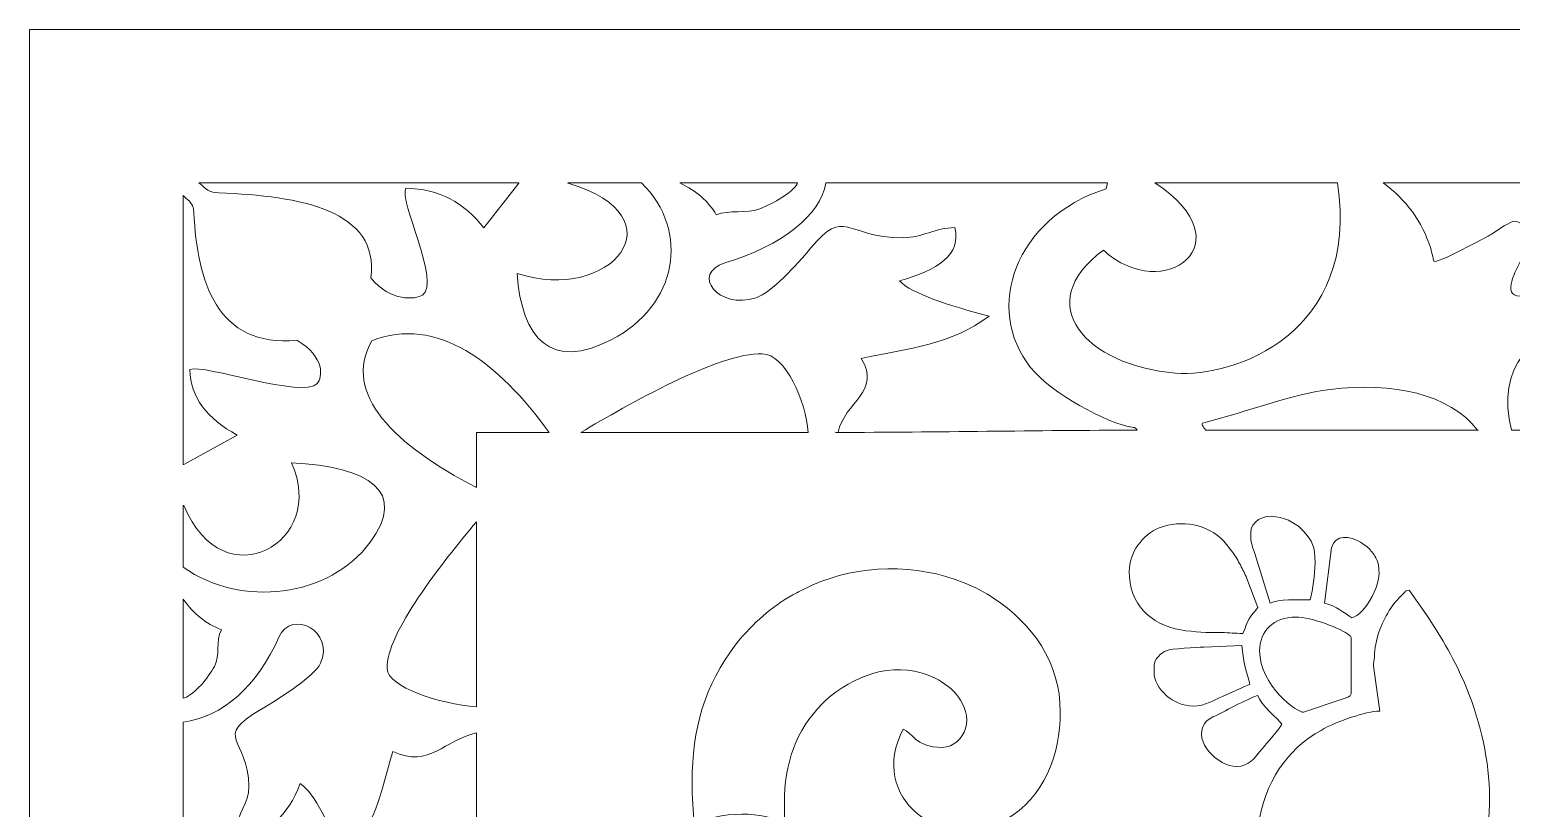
# Model space of a CAD drawing. Header units: centimetres. Extents: x -11.7 to 11.7, y -11.4 to 11.4.
# Drawn here: x 0.35 to 5.85, y 8.49 to 11.38 of the extents above; entities that cross this region are included whole.
import ezdxf

# ---------------------------------------------------------------- set-up
doc = ezdxf.new("R2010")
doc.units = ezdxf.units.CM
doc.header["$MEASUREMENT"] = 0
doc.layers.add('Layer 1', color=7, linetype='Continuous')

msp = doc.modelspace()

# ---------------------------------------------------------------- linework, layer by layer
at = {"layer": 'Layer 1', "lineweight": 9}
for points, knots in [([(0.34511, 11.38151), (0.34511, 11.38151), (11.72662, 11.38151), (11.72662, 11.38151), (11.72662, 11.38151), (11.72662, 11.38151), (11.72662, 11.38151), (11.72662, 11.38151), (11.72662, -11.38151), (11.72662, -11.38151), (11.72662, -11.38151), (11.72662, -11.38151), (11.72662, -11.38151), (11.72662, -11.38151), (0.34511, -11.38151), (0.34511, -11.38151), (0.34511, -11.38151), (0.34511, -11.38151), (0.34511, -11.38151), (0.34511, -11.38151), (0.34511, 11.38151), (0.34511, 11.38151)], [0, 0, 0, 0, 0.1428571, 0.1428571, 0.1428571, 0.2857143, 0.2857143, 0.2857143, 0.4285714, 0.4285714, 0.4285714, 0.5714286, 0.5714286, 0.5714286, 0.7142857, 0.7142857, 0.7142857, 0.8571429, 0.8571429, 0.8571429, 1, 1, 1, 1]), ([(2.16194, 10.81237), (2.16194, 10.81237), (0.97298, 10.81237), (0.97298, 10.81237), (0.97298, 10.81237), (0.97298, 10.81237), (0.97298, 10.81237), (0.98941, 10.80481), (0.99753, 10.77676), (1.04731, 10.77509), (1.04731, 10.77509), (1.04731, 10.77509), (1.04731, 10.77509), (1.35059, 10.76489), (1.64597, 10.7095), (1.61215, 10.45954), (1.61215, 10.45954), (1.61215, 10.45954), (1.61215, 10.45954), (1.68605, 10.36981), (1.77784, 10.37918), (1.80352, 10.39536), (1.80352, 10.39536), (1.80352, 10.39536), (1.80352, 10.39536), (1.8732, 10.43924), (1.71509, 10.75031), (1.74201, 10.79222), (1.74201, 10.79222), (1.74201, 10.79222), (1.74201, 10.79222), (1.86556, 10.79097), (1.9601, 10.73801), (2.0321, 10.64489), (2.0321, 10.64489), (2.0321, 10.64489), (2.0321, 10.64489), (2.0321, 10.64489), (2.16195, 10.81123), (2.16195, 10.81123), (2.16195, 10.81123), (2.16195, 10.81123), (2.16195, 10.81123), (2.16195, 10.81123), (2.16194, 10.81237), (2.16194, 10.81237)], [0, 0, 0, 0, 0.0666667, 0.0666667, 0.0666667, 0.1333333, 0.1333333, 0.1333333, 0.2, 0.2, 0.2, 0.2666667, 0.2666667, 0.2666667, 0.3333333, 0.3333333, 0.3333333, 0.4, 0.4, 0.4, 0.4666667, 0.4666667, 0.4666667, 0.5333333, 0.5333333, 0.5333333, 0.6, 0.6, 0.6, 0.6666667, 0.6666667, 0.6666667, 0.7333333, 0.7333333, 0.7333333, 0.8, 0.8, 0.8, 0.8666667, 0.8666667, 0.8666667, 0.9333333, 0.9333333, 0.9333333, 1, 1, 1, 1]), ([(2.61737, 10.81237), (2.61737, 10.81237), (2.34402, 10.81237), (2.34402, 10.81237), (2.34402, 10.81237), (2.34402, 10.81237), (2.34402, 10.81237), (2.34402, 10.81237), (2.3443, 10.81123), (2.3443, 10.81123), (2.3443, 10.81123), (2.3443, 10.81123), (2.3443, 10.81123), (2.77001, 10.68629), (2.50341, 10.36111), (2.15505, 10.47618), (2.15505, 10.47618), (2.15505, 10.47618), (2.15505, 10.47618), (2.17251, 10.23175), (2.28193, 10.11399), (2.50664, 10.23066), (2.50664, 10.23066), (2.50664, 10.23066), (2.50664, 10.23066), (2.74964, 10.35683), (2.79995, 10.63124), (2.61737, 10.81237)], [0, 0, 0, 0, 0.1111111, 0.1111111, 0.1111111, 0.2222222, 0.2222222, 0.2222222, 0.3333333, 0.3333333, 0.3333333, 0.4444444, 0.4444444, 0.4444444, 0.5555556, 0.5555556, 0.5555556, 0.6666667, 0.6666667, 0.6666667, 0.7777778, 0.7777778, 0.7777778, 0.8888889, 0.8888889, 0.8888889, 1, 1, 1, 1]), ([(3.19667, 10.81237), (3.19667, 10.81237), (2.75946, 10.81237), (2.75946, 10.81237), (2.75946, 10.81237), (2.75946, 10.81237), (2.75946, 10.81237), (2.82141, 10.78239), (2.86649, 10.74297), (2.89442, 10.69397), (2.89442, 10.69397), (2.89442, 10.69397), (2.89442, 10.69397), (2.94367, 10.71278), (3.00674, 10.69713), (3.05599, 10.71594), (3.05599, 10.71594), (3.05599, 10.71594), (3.05599, 10.71594), (3.10701, 10.73542), (3.17878, 10.77668), (3.19524, 10.80885), (3.19524, 10.80885), (3.19524, 10.80885), (3.19524, 10.80885), (3.19524, 10.80885), (3.19667, 10.81237), (3.19667, 10.81237)], [0, 0, 0, 0, 0.1111111, 0.1111111, 0.1111111, 0.2222222, 0.2222222, 0.2222222, 0.3333333, 0.3333333, 0.3333333, 0.4444444, 0.4444444, 0.4444444, 0.5555556, 0.5555556, 0.5555556, 0.6666667, 0.6666667, 0.6666667, 0.7777778, 0.7777778, 0.7777778, 0.8888889, 0.8888889, 0.8888889, 1, 1, 1, 1]), ([(3.30195, 10.81237), (3.28065, 10.6899), (3.14123, 10.58173), (2.92654, 10.51492), (2.92654, 10.51492), (2.92654, 10.51492), (2.92654, 10.51492), (2.79861, 10.47512), (2.90246, 10.33988), (3.04237, 10.38543), (3.04237, 10.38543), (3.04237, 10.38543), (3.04237, 10.38543), (3.09816, 10.40359), (3.19336, 10.50733), (3.24636, 10.57108), (3.24636, 10.57108), (3.24636, 10.57108), (3.24636, 10.57108), (3.37436, 10.72501), (3.36889, 10.60969), (3.58822, 10.60858), (3.58822, 10.60858), (3.58822, 10.60858), (3.58822, 10.60858), (3.66168, 10.60821), (3.7075, 10.64645), (3.78095, 10.64608), (3.78095, 10.64608), (3.78095, 10.64608), (3.78095, 10.64608), (3.8051, 10.5457), (3.71825, 10.48873), (3.57478, 10.44856), (3.57478, 10.44856), (3.57478, 10.44855), (3.57478, 10.44855), (3.62201, 10.39979), (3.75736, 10.35779), (3.90805, 10.31697), (3.90805, 10.31697), (3.90805, 10.31697), (3.90805, 10.31697), (3.7662, 10.21198), (3.6129, 10.19778), (3.43284, 10.16013), (3.43284, 10.16013), (3.43284, 10.16013), (3.43284, 10.16013), (3.5103, 10.03879), (3.37067, 9.99731), (3.3472, 9.88686), (3.3472, 9.88686), (3.3472, 9.88686), (3.3472, 9.88686), (3.3472, 9.88686), (3.3377, 9.88564), (3.3377, 9.88564), (3.3377, 9.88564), (3.3377, 9.88564), (3.3377, 9.88564), (3.72308, 9.88564), (4.07753, 9.89364), (4.45814, 9.89364), (4.45814, 9.89364), (4.45814, 9.89364), (4.45814, 9.89364), (4.45357, 9.90014), (4.44896, 9.90537), (4.44428, 9.90394), (4.44428, 9.90394), (4.44428, 9.90394), (4.44428, 9.90394), (4.34475, 9.91814), (4.13656, 10.03272), (4.06193, 10.12658), (4.06193, 10.12658), (4.06193, 10.12658), (4.06193, 10.12658), (3.88881, 10.34424), (4.00231, 10.68125), (4.34242, 10.7905), (4.34242, 10.7905), (4.34242, 10.7905), (4.34242, 10.7905), (4.34242, 10.7905), (4.34769, 10.81227), (4.34769, 10.81227), (4.34769, 10.81227), (4.34768, 10.81227), (4.34768, 10.81227), (3.99907, 10.81227), (3.65065, 10.81237), (3.30195, 10.81237)], [0, 0, 0, 0, 0.0322581, 0.0322581, 0.0322581, 0.0645161, 0.0645161, 0.0645161, 0.0967742, 0.0967742, 0.0967742, 0.1290323, 0.1290323, 0.1290323, 0.1612903, 0.1612903, 0.1612903, 0.1935484, 0.1935484, 0.1935484, 0.2258065, 0.2258065, 0.2258065, 0.2580645, 0.2580645, 0.2580645, 0.2903226, 0.2903226, 0.2903226, 0.3225806, 0.3225806, 0.3225806, 0.3548387, 0.3548387, 0.3548387, 0.3870968, 0.3870968, 0.3870968, 0.4193548, 0.4193548, 0.4193548, 0.4516129, 0.4516129, 0.4516129, 0.483871, 0.483871, 0.483871, 0.516129, 0.516129, 0.516129, 0.5483871, 0.5483871, 0.5483871, 0.5806452, 0.5806452, 0.5806452, 0.6129032, 0.6129032, 0.6129032, 0.6451613, 0.6451613, 0.6451613, 0.6774194, 0.6774194, 0.6774194, 0.7096774, 0.7096774, 0.7096774, 0.7419355, 0.7419355, 0.7419355, 0.7741935, 0.7741935, 0.7741935, 0.8064516, 0.8064516, 0.8064516, 0.8387097, 0.8387097, 0.8387097, 0.8709677, 0.8709677, 0.8709677, 0.9032258, 0.9032258, 0.9032258, 0.9354839, 0.9354839, 0.9354839, 0.9677419, 0.9677419, 0.9677419, 1, 1, 1, 1]), ([(5.20167, 10.81227), (5.20167, 10.81227), (4.52351, 10.81227), (4.52351, 10.81227), (4.52351, 10.81227), (4.52351, 10.81227), (4.52351, 10.81227), (4.86593, 10.58999), (4.55773, 10.35759), (4.33224, 10.56229), (4.33224, 10.56229), (4.33223, 10.56229), (4.33223, 10.56229), (4.06182, 10.36278), (4.26764, 10.13349), (4.60021, 10.10603), (4.60021, 10.10603), (4.60021, 10.10603), (4.60021, 10.10603), (4.8157, 10.08824), (5.28638, 10.25049), (5.20167, 10.81227)], [0, 0, 0, 0, 0.1428571, 0.1428571, 0.1428571, 0.2857143, 0.2857143, 0.2857143, 0.4285714, 0.4285714, 0.4285714, 0.5714286, 0.5714286, 0.5714286, 0.7142857, 0.7142857, 0.7142857, 0.8571429, 0.8571429, 0.8571429, 1, 1, 1, 1]), ([(7.02547, 10.81227), (7.02547, 10.81227), (5.37101, 10.81227), (5.37101, 10.81227), (5.37101, 10.81227), (5.37101, 10.81227), (5.37101, 10.81227), (5.45668, 10.7514), (5.51632, 10.66645), (5.54671, 10.57235), (5.54671, 10.57235), (5.54671, 10.57234), (5.54671, 10.57234), (5.54859, 10.56649), (5.55775, 10.52751), (5.55943, 10.52151), (5.55943, 10.52151), (5.55943, 10.52151), (5.55943, 10.52151), (5.56353, 10.50689), (5.761, 10.61437), (5.77292, 10.62204), (5.77292, 10.62204), (5.77292, 10.62204), (5.77292, 10.62204), (5.82233, 10.65381), (5.85249, 10.67459), (5.86635, 10.6694), (5.86635, 10.6694), (5.86635, 10.6694), (5.86635, 10.6694), (5.94673, 10.63928), (5.91264, 10.58409), (5.8803, 10.51965), (5.8803, 10.51965), (5.8803, 10.51965), (5.8803, 10.51965), (5.86833, 10.49582), (5.80829, 10.39133), (5.87932, 10.39164), (5.87932, 10.39164), (5.87932, 10.39164), (5.87932, 10.39164), (6.04324, 10.39234), (6.15368, 10.36503), (6.15891, 10.32292), (6.15891, 10.32292), (6.15891, 10.32292), (6.15891, 10.32292), (5.91373, 10.2607), (5.79134, 10.1282), (5.84732, 9.89364), (5.84732, 9.89364), (5.84732, 9.89364), (5.84732, 9.89364), (5.84732, 9.89364), (6.52671, 9.89364), (6.52671, 9.89364), (6.52671, 9.89364), (6.52671, 9.89364), (6.52671, 9.89364), (6.36387, 10.0634), (6.18935, 10.09612), (6.00134, 9.97053), (6.00134, 9.97053), (6.00133, 9.97053), (6.00133, 9.97053), (5.81284, 10.13765), (6.0481, 10.30473), (6.35105, 10.22981), (6.35105, 10.22981), (6.35105, 10.22981), (6.35105, 10.22981), (6.35105, 10.22981), (6.36648, 10.23129), (6.36648, 10.23129), (6.36648, 10.23129), (6.36648, 10.23129), (6.36648, 10.23129), (6.28009, 10.3785), (6.41642, 10.41898), (6.43228, 10.47707), (6.43228, 10.47707), (6.43228, 10.47707), (6.43228, 10.47707), (6.48123, 10.45022), (6.52143, 10.42168), (6.55583, 10.39185), (6.55583, 10.39185), (6.55583, 10.39185), (6.55583, 10.39185), (6.55975, 10.59445), (6.75807, 10.76401), (7.02547, 10.81227)], [0, 0, 0, 0, 0.0322581, 0.0322581, 0.0322581, 0.0645161, 0.0645161, 0.0645161, 0.0967742, 0.0967742, 0.0967742, 0.1290323, 0.1290323, 0.1290323, 0.1612903, 0.1612903, 0.1612903, 0.1935484, 0.1935484, 0.1935484, 0.2258065, 0.2258065, 0.2258065, 0.2580645, 0.2580645, 0.2580645, 0.2903226, 0.2903226, 0.2903226, 0.3225806, 0.3225806, 0.3225806, 0.3548387, 0.3548387, 0.3548387, 0.3870968, 0.3870968, 0.3870968, 0.4193548, 0.4193548, 0.4193548, 0.4516129, 0.4516129, 0.4516129, 0.483871, 0.483871, 0.483871, 0.516129, 0.516129, 0.516129, 0.5483871, 0.5483871, 0.5483871, 0.5806452, 0.5806452, 0.5806452, 0.6129032, 0.6129032, 0.6129032, 0.6451613, 0.6451613, 0.6451613, 0.6774194, 0.6774194, 0.6774194, 0.7096774, 0.7096774, 0.7096774, 0.7419355, 0.7419355, 0.7419355, 0.7741935, 0.7741935, 0.7741935, 0.8064516, 0.8064516, 0.8064516, 0.8387097, 0.8387097, 0.8387097, 0.8709677, 0.8709677, 0.8709677, 0.9032258, 0.9032258, 0.9032258, 0.9354839, 0.9354839, 0.9354839, 0.9677419, 0.9677419, 0.9677419, 1, 1, 1, 1]), ([(0.91568, 9.76675), (0.91568, 9.76675), (0.91568, 10.76534), (0.91568, 10.76534), (0.91568, 10.76534), (0.91568, 10.76534), (0.91568, 10.76534), (0.92497, 10.75165), (0.95316, 10.74471), (0.9552, 10.70199), (0.9552, 10.70199), (0.9552, 10.70198), (0.9552, 10.70198), (0.96735, 10.4475), (1.03889, 10.1997), (1.33676, 10.22808), (1.33676, 10.22808), (1.33676, 10.22807), (1.33676, 10.22807), (1.44369, 10.16607), (1.43253, 10.08905), (1.41325, 10.0675), (1.41325, 10.0675), (1.41325, 10.06749), (1.41325, 10.06749), (1.36096, 10.00903), (0.99024, 10.1417), (0.9403, 10.11912), (0.9403, 10.11912), (0.9403, 10.11912), (0.9403, 10.11912), (0.94179, 10.01543), (1.0049, 9.93611), (1.11588, 9.87569), (1.11588, 9.87569), (1.11588, 9.87569), (1.11588, 9.87569), (1.11588, 9.87569), (0.91765, 9.76673), (0.91765, 9.76673), (0.91765, 9.76673), (0.91765, 9.76673), (0.91765, 9.76673), (0.91765, 9.76673), (0.91568, 9.76675), (0.91568, 9.76675)], [0, 0, 0, 0, 0.0666667, 0.0666667, 0.0666667, 0.1333333, 0.1333333, 0.1333333, 0.2, 0.2, 0.2, 0.2666667, 0.2666667, 0.2666667, 0.3333333, 0.3333333, 0.3333333, 0.4, 0.4, 0.4, 0.4666667, 0.4666667, 0.4666667, 0.5333333, 0.5333333, 0.5333333, 0.6, 0.6, 0.6, 0.6666667, 0.6666667, 0.6666667, 0.7333333, 0.7333333, 0.7333333, 0.8, 0.8, 0.8, 0.8666667, 0.8666667, 0.8666667, 0.9333333, 0.9333333, 0.9333333, 1, 1, 1, 1]), ([(2.27369, 9.88564), (2.08633, 10.14714), (1.85557, 10.32092), (1.61568, 10.22577), (1.61568, 10.22577), (1.61568, 10.22577), (1.61568, 10.22577), (1.61568, 10.22577), (1.6157, 10.22576), (1.6157, 10.22576), (1.6157, 10.22576), (1.6157, 10.22576), (1.6157, 10.22576), (1.50352, 10.02779), (1.70153, 9.83721), (2.00429, 9.68134), (2.00429, 9.68134), (2.00429, 9.68134), (2.00429, 9.68134), (2.00429, 9.68134), (2.00429, 9.88564), (2.00429, 9.88564), (2.00429, 9.88564), (2.00429, 9.88564), (2.00429, 9.88564), (2.00429, 9.88564), (2.27369, 9.88564), (2.27369, 9.88564)], [0, 0, 0, 0, 0.1111111, 0.1111111, 0.1111111, 0.2222222, 0.2222222, 0.2222222, 0.3333333, 0.3333333, 0.3333333, 0.4444444, 0.4444444, 0.4444444, 0.5555556, 0.5555556, 0.5555556, 0.6666667, 0.6666667, 0.6666667, 0.7777778, 0.7777778, 0.7777778, 0.8888889, 0.8888889, 0.8888889, 1, 1, 1, 1]), ([(3.23615, 9.88564), (3.22891, 10.00045), (3.15112, 10.17562), (3.06563, 10.17788), (3.06563, 10.17788), (3.06563, 10.17788), (3.06563, 10.17788), (2.90401, 10.18216), (2.56695, 9.98903), (2.39219, 9.88564), (2.39219, 9.88564), (2.39219, 9.88564), (2.39219, 9.88564), (2.39219, 9.88564), (3.23615, 9.88564), (3.23615, 9.88564)], [0, 0, 0, 0, 0.2, 0.2, 0.2, 0.4, 0.4, 0.4, 0.6, 0.6, 0.6, 0.8, 0.8, 0.8, 1, 1, 1, 1]), ([(5.72499, 9.89364), (5.72499, 9.89364), (4.71227, 9.89364), (4.71227, 9.89364), (4.71227, 9.89364), (4.71226, 9.89364), (4.71226, 9.89364), (4.70425, 9.90661), (4.69101, 9.91817), (4.70475, 9.92156), (4.70475, 9.92156), (4.70475, 9.92156), (4.70475, 9.92156), (4.87476, 9.96349), (5.02364, 10.02695), (5.17398, 10.04533), (5.17398, 10.04533), (5.17398, 10.04533), (5.17398, 10.04533), (5.40737, 10.07387), (5.61876, 10.02857), (5.72092, 9.89437), (5.72092, 9.89437), (5.72092, 9.89437), (5.72092, 9.89437), (5.72092, 9.89437), (5.72499, 9.89364), (5.72499, 9.89364)], [0, 0, 0, 0, 0.1111111, 0.1111111, 0.1111111, 0.2222222, 0.2222222, 0.2222222, 0.3333333, 0.3333333, 0.3333333, 0.4444444, 0.4444444, 0.4444444, 0.5555556, 0.5555556, 0.5555556, 0.6666667, 0.6666667, 0.6666667, 0.7777778, 0.7777778, 0.7777778, 0.8888889, 0.8888889, 0.8888889, 1, 1, 1, 1]), ([(0.91568, 9.385), (0.91568, 9.385), (0.91568, 9.61406), (0.91568, 9.61406), (0.91568, 9.61406), (0.91568, 9.61406), (0.91568, 9.61406), (0.91568, 9.61406), (0.91764, 9.61372), (0.91764, 9.61372), (0.91764, 9.61372), (0.91764, 9.61372), (0.91764, 9.61372), (1.06654, 9.2565), (1.45406, 9.4802), (1.31694, 9.77253), (1.31694, 9.77253), (1.31694, 9.77252), (1.31694, 9.77252), (1.60823, 9.75787), (1.74856, 9.66605), (1.60953, 9.4775), (1.60953, 9.4775), (1.60952, 9.47749), (1.60952, 9.47749), (1.45903, 9.2734), (1.13152, 9.23128), (0.91568, 9.385)], [0, 0, 0, 0, 0.1111111, 0.1111111, 0.1111111, 0.2222222, 0.2222222, 0.2222222, 0.3333333, 0.3333333, 0.3333333, 0.4444444, 0.4444444, 0.4444444, 0.5555556, 0.5555556, 0.5555556, 0.6666667, 0.6666667, 0.6666667, 0.7777778, 0.7777778, 0.7777778, 0.8888889, 0.8888889, 0.8888889, 1, 1, 1, 1]), ([(4.87941, 9.51107), (4.87941, 9.4725), (4.88425, 9.46881), (4.89405, 9.43544), (4.89405, 9.43544), (4.89405, 9.43544), (4.89405, 9.43544), (4.89405, 9.43544), (4.95192, 9.25122), (4.95192, 9.25122), (4.95192, 9.25122), (4.95192, 9.25122), (4.95192, 9.25122), (4.98425, 9.26633), (5.051, 9.26405), (5.10022, 9.26405), (5.10022, 9.26405), (5.10022, 9.26405), (5.10022, 9.26405), (5.11011, 9.30543), (5.11819, 9.35469), (5.11819, 9.402), (5.11819, 9.402), (5.11819, 9.402), (5.11819, 9.402), (5.11818, 9.46493), (5.10856, 9.48026), (5.07675, 9.5171), (5.07675, 9.5171), (5.07675, 9.5171), (5.07675, 9.5171), (5.05195, 9.54581), (5.01858, 9.56468), (4.97221, 9.57259), (4.97221, 9.57259), (4.97221, 9.57259), (4.97221, 9.57259), (4.92603, 9.58048), (4.87947, 9.55702), (4.87947, 9.51107), (4.87947, 9.51107), (4.87947, 9.51107), (4.87947, 9.51107), (4.87947, 9.51107), (4.87941, 9.51107), (4.87941, 9.51107)], [0, 0, 0, 0, 0.0666667, 0.0666667, 0.0666667, 0.1333333, 0.1333333, 0.1333333, 0.2, 0.2, 0.2, 0.2666667, 0.2666667, 0.2666667, 0.3333333, 0.3333333, 0.3333333, 0.4, 0.4, 0.4, 0.4666667, 0.4666667, 0.4666667, 0.5333333, 0.5333333, 0.5333333, 0.6, 0.6, 0.6, 0.6666667, 0.6666667, 0.6666667, 0.7333333, 0.7333333, 0.7333333, 0.8, 0.8, 0.8, 0.8666667, 0.8666667, 0.8666667, 0.9333333, 0.9333333, 0.9333333, 1, 1, 1, 1]), ([(2.00429, 9.55394), (1.87817, 9.4029), (1.66754, 9.13824), (1.67242, 9.00844), (1.67242, 9.00844), (1.67242, 9.00844), (1.67242, 9.00844), (1.67501, 8.93952), (1.86783, 8.87656), (2.00429, 8.86633), (2.00429, 8.86633), (2.00429, 8.86633), (2.00429, 8.86633), (2.00429, 8.86633), (2.00429, 9.55394), (2.00429, 9.55394)], [0, 0, 0, 0, 0.2, 0.2, 0.2, 0.4, 0.4, 0.4, 0.6, 0.6, 0.6, 0.8, 0.8, 0.8, 1, 1, 1, 1]), ([(4.42806, 9.36992), (4.42806, 9.24914), (4.5062, 9.17145), (4.61955, 9.15214), (4.61955, 9.15214), (4.61955, 9.15214), (4.61955, 9.15214), (4.67215, 9.14318), (4.71651, 9.14208), (4.77074, 9.14214), (4.77074, 9.14214), (4.77074, 9.14214), (4.77074, 9.14214), (4.80186, 9.14219), (4.81967, 9.13893), (4.84981, 9.13893), (4.84981, 9.13893), (4.84981, 9.13893), (4.84981, 9.13893), (4.86449, 9.16879), (4.86228, 9.18287), (4.88829, 9.21375), (4.88829, 9.21375), (4.88829, 9.21375), (4.88829, 9.21375), (4.89419, 9.22079), (4.90149, 9.22888), (4.90582, 9.23517), (4.90582, 9.23517), (4.90582, 9.23517), (4.90582, 9.23517), (4.90582, 9.23517), (4.86514, 9.34318), (4.86514, 9.34318), (4.86514, 9.34318), (4.86514, 9.34318), (4.86514, 9.34318), (4.85611, 9.36149), (4.85043, 9.37553), (4.84108, 9.39348), (4.84108, 9.39348), (4.84107, 9.39348), (4.84107, 9.39348), (4.83302, 9.40887), (4.82241, 9.42586), (4.81298, 9.43992), (4.81298, 9.43992), (4.81298, 9.43992), (4.81298, 9.43992), (4.81298, 9.43992), (4.77981, 9.48145), (4.77981, 9.48145), (4.77981, 9.48145), (4.77981, 9.48145), (4.77981, 9.48145), (4.72001, 9.54431), (4.62265, 9.56308), (4.53953, 9.53087), (4.53953, 9.53087), (4.53953, 9.53087), (4.53953, 9.53087), (4.4771, 9.5067), (4.42807, 9.43699), (4.42807, 9.36992), (4.42807, 9.36992), (4.42807, 9.36992), (4.42807, 9.36992), (4.42807, 9.36992), (4.42806, 9.36992), (4.42806, 9.36992)], [0, 0, 0, 0, 0.0434783, 0.0434783, 0.0434783, 0.0869565, 0.0869565, 0.0869565, 0.1304348, 0.1304348, 0.1304348, 0.173913, 0.173913, 0.173913, 0.2173913, 0.2173913, 0.2173913, 0.2608696, 0.2608696, 0.2608696, 0.3043478, 0.3043478, 0.3043478, 0.3478261, 0.3478261, 0.3478261, 0.3913043, 0.3913043, 0.3913043, 0.4347826, 0.4347826, 0.4347826, 0.4782609, 0.4782609, 0.4782609, 0.5217391, 0.5217391, 0.5217391, 0.5652174, 0.5652174, 0.5652174, 0.6086957, 0.6086957, 0.6086957, 0.6521739, 0.6521739, 0.6521739, 0.6956522, 0.6956522, 0.6956522, 0.7391304, 0.7391304, 0.7391304, 0.7826087, 0.7826087, 0.7826087, 0.826087, 0.826087, 0.826087, 0.8695652, 0.8695652, 0.8695652, 0.9130435, 0.9130435, 0.9130435, 0.9565217, 0.9565217, 0.9565217, 1, 1, 1, 1]), ([(5.15293, 9.25122), (5.19923, 9.24071), (5.22566, 9.21585), (5.25507, 9.19668), (5.25507, 9.19668), (5.25507, 9.19668), (5.25507, 9.19668), (5.29961, 9.20827), (5.38065, 9.32729), (5.34871, 9.40975), (5.34871, 9.40975), (5.34871, 9.40975), (5.34871, 9.40975), (5.34338, 9.42351), (5.33224, 9.43887), (5.32335, 9.44921), (5.32335, 9.44921), (5.32335, 9.44921), (5.32335, 9.44921), (5.31609, 9.45759), (5.29721, 9.47223), (5.2871, 9.4781), (5.2871, 9.4781), (5.2871, 9.4781), (5.2871, 9.4781), (5.24873, 9.50039), (5.19394, 9.50965), (5.17874, 9.45708), (5.17874, 9.45708), (5.17874, 9.45708), (5.17874, 9.45708), (5.17874, 9.45708), (5.15293, 9.25122), (5.15293, 9.25122)], [0, 0, 0, 0, 0.0909091, 0.0909091, 0.0909091, 0.1818182, 0.1818182, 0.1818182, 0.2727273, 0.2727273, 0.2727273, 0.3636364, 0.3636364, 0.3636364, 0.4545455, 0.4545455, 0.4545455, 0.5454545, 0.5454545, 0.5454545, 0.6363636, 0.6363636, 0.6363636, 0.7272727, 0.7272727, 0.7272727, 0.8181818, 0.8181818, 0.8181818, 0.9090909, 0.9090909, 0.9090909, 1, 1, 1, 1]), ([(2.805, 8.58741), (2.805, 8.53169), (2.80851, 8.47746), (2.81535, 8.42464), (2.81535, 8.42464), (2.81535, 8.42464), (2.81535, 8.42464), (2.85549, 8.4508), (2.91892, 8.46769), (2.99031, 8.46769), (2.99031, 8.46769), (2.99031, 8.46769), (2.99031, 8.46769), (3.05249, 8.46769), (3.10862, 8.45488), (3.14859, 8.43429), (3.14859, 8.43429), (3.14859, 8.43429), (3.14859, 8.43429), (3.1479, 8.4575), (3.14768, 8.48248), (3.14768, 8.51041), (3.14768, 8.51041), (3.14768, 8.51041), (3.14768, 8.51041), (3.14768, 8.65226), (3.19012, 8.78168), (3.28853, 8.87694), (3.28853, 8.87694), (3.28853, 8.87694), (3.28853, 8.87694), (3.29843, 8.8866), (3.30804, 8.8973), (3.3185, 8.90549), (3.3185, 8.90549), (3.3185, 8.90549), (3.3185, 8.90549), (3.43172, 8.99428), (3.56976, 9.03917), (3.70782, 8.9724), (3.70782, 8.9724), (3.70782, 8.9724), (3.70782, 8.9724), (3.73838, 8.9576), (3.7756, 8.92961), (3.79418, 8.9025), (3.79418, 8.9025), (3.79418, 8.9025), (3.79418, 8.9025), (3.8148, 8.87236), (3.83465, 8.83049), (3.82038, 8.78575), (3.82038, 8.78575), (3.82038, 8.78575), (3.82038, 8.78575), (3.80895, 8.74995), (3.77666, 8.71573), (3.73417, 8.71573), (3.73417, 8.71573), (3.73416, 8.71573), (3.73416, 8.71573), (3.62958, 8.71573), (3.62138, 8.77473), (3.58918, 8.7831), (3.58918, 8.7831), (3.58918, 8.7831), (3.58918, 8.7831), (3.45286, 8.53233), (3.73538, 8.31275), (3.97002, 8.44759), (3.97002, 8.44759), (3.97002, 8.44759), (3.97002, 8.44759), (4.11289, 8.52971), (4.17237, 8.68784), (4.17237, 8.84727), (4.17237, 8.84727), (4.17237, 8.84727), (4.17237, 8.84727), (4.17237, 9.03255), (4.0676, 9.17503), (3.92464, 9.27014), (3.92464, 9.27014), (3.92464, 9.27014), (3.92464, 9.27014), (3.89243, 9.29155), (3.85366, 9.31139), (3.81517, 9.32715), (3.81517, 9.32715), (3.81517, 9.32715), (3.81517, 9.32715), (3.63897, 9.39923), (3.42265, 9.39573), (3.25089, 9.3178), (3.25089, 9.3178), (3.25089, 9.3178), (3.25089, 9.3178), (3.23114, 9.30885), (3.2122, 9.29936), (3.19376, 9.29002), (3.19376, 9.29002), (3.19376, 9.29002), (3.19376, 9.29002), (3.11248, 9.24891), (3.04272, 9.18629), (2.98393, 9.11897), (2.98393, 9.11897), (2.98392, 9.11897), (2.98392, 9.11897), (2.977, 9.11107), (2.97201, 9.10361), (2.96551, 9.0952), (2.96551, 9.0952), (2.96551, 9.0952), (2.96551, 9.0952), (2.85239, 8.9485), (2.805, 8.78284), (2.805, 8.58741)], [0, 0, 0, 0, 0.025641, 0.025641, 0.025641, 0.0512821, 0.0512821, 0.0512821, 0.0769231, 0.0769231, 0.0769231, 0.1025641, 0.1025641, 0.1025641, 0.1282051, 0.1282051, 0.1282051, 0.1538462, 0.1538462, 0.1538462, 0.1794872, 0.1794872, 0.1794872, 0.2051282, 0.2051282, 0.2051282, 0.2307692, 0.2307692, 0.2307692, 0.2564103, 0.2564103, 0.2564103, 0.2820513, 0.2820513, 0.2820513, 0.3076923, 0.3076923, 0.3076923, 0.3333333, 0.3333333, 0.3333333, 0.3589744, 0.3589744, 0.3589744, 0.3846154, 0.3846154, 0.3846154, 0.4102564, 0.4102564, 0.4102564, 0.4358974, 0.4358974, 0.4358974, 0.4615385, 0.4615385, 0.4615385, 0.4871795, 0.4871795, 0.4871795, 0.5128205, 0.5128205, 0.5128205, 0.5384615, 0.5384615, 0.5384615, 0.5641026, 0.5641026, 0.5641026, 0.5897436, 0.5897436, 0.5897436, 0.6153846, 0.6153846, 0.6153846, 0.6410256, 0.6410256, 0.6410256, 0.6666667, 0.6666667, 0.6666667, 0.6923077, 0.6923077, 0.6923077, 0.7179487, 0.7179487, 0.7179487, 0.7435897, 0.7435897, 0.7435897, 0.7692308, 0.7692308, 0.7692308, 0.7948718, 0.7948718, 0.7948718, 0.8205128, 0.8205128, 0.8205128, 0.8461538, 0.8461538, 0.8461538, 0.8717949, 0.8717949, 0.8717949, 0.8974359, 0.8974359, 0.8974359, 0.9230769, 0.9230769, 0.9230769, 0.9487179, 0.9487179, 0.9487179, 0.974359, 0.974359, 0.974359, 1, 1, 1, 1]), ([(5.35851, 8.85048), (5.30665, 8.85048), (5.19854, 8.81094), (5.15195, 8.78533), (5.15195, 8.78533), (5.15195, 8.78533), (5.15195, 8.78533), (5.08999, 8.7513), (5.04632, 8.71653), (5.00455, 8.66257), (5.00455, 8.66257), (5.00455, 8.66257), (5.00455, 8.66257), (4.904, 8.53271), (4.89723, 8.38965), (4.89723, 8.23452), (4.89723, 8.23452), (4.89723, 8.23452), (4.89723, 8.23452), (4.90874, 8.24204), (4.92096, 8.25594), (4.93395, 8.26615), (4.93395, 8.26615), (4.93395, 8.26615), (4.93395, 8.26615), (5.04986, 8.35727), (5.12214, 8.34754), (5.25622, 8.27285), (5.25622, 8.27285), (5.25622, 8.27285), (5.25622, 8.27285), (5.33532, 8.22876), (5.427, 8.17232), (5.5174, 8.24984), (5.5174, 8.24984), (5.5174, 8.24984), (5.5174, 8.24984), (5.53976, 8.26903), (5.57391, 8.30801), (5.57928, 8.31151), (5.57928, 8.31151), (5.57928, 8.31151), (5.57928, 8.31151), (5.57928, 8.20799), (5.48262, 8.07952), (5.4153, 8.00599), (5.4153, 8.00599), (5.4153, 8.00599), (5.4153, 8.00599), (5.4108, 8.00108), (5.40841, 7.99951), (5.40416, 7.99438), (5.40416, 7.99438), (5.40416, 7.99438), (5.40416, 7.99438), (5.37102, 7.95434), (5.30706, 7.89134), (5.28273, 7.85596), (5.28273, 7.85596), (5.28273, 7.85596), (5.28273, 7.85596), (5.28988, 7.84277), (5.37934, 7.69705), (5.39147, 7.68914), (5.39147, 7.68914), (5.39147, 7.68914), (5.39147, 7.68914), (5.40125, 7.69552), (5.40185, 7.69752), (5.40934, 7.70703), (5.40934, 7.70703), (5.40934, 7.70703), (5.40934, 7.70703), (5.4287, 7.73165), (5.46687, 7.77078), (5.49596, 7.80875), (5.49596, 7.80875), (5.49596, 7.80875), (5.49596, 7.80875), (5.50796, 7.82443), (5.51758, 7.83774), (5.52935, 7.85324), (5.52935, 7.85324), (5.52935, 7.85324), (5.52935, 7.85324), (5.57279, 7.91048), (5.62837, 7.99929), (5.6574, 8.06541), (5.6574, 8.06541), (5.6574, 8.06541), (5.6574, 8.06541), (5.6574, 8.06541), (5.69225, 8.14373), (5.69225, 8.14373), (5.69225, 8.14373), (5.69225, 8.14373), (5.69225, 8.14373), (5.80218, 8.41806), (5.78547, 8.69405), (5.67014, 8.9614), (5.67014, 8.9614), (5.67014, 8.9614), (5.67014, 8.9614), (5.63114, 9.05179), (5.57955, 9.13856), (5.52391, 9.22004), (5.52391, 9.22004), (5.52391, 9.22004), (5.52391, 9.22004), (5.52391, 9.22004), (5.46723, 9.29961), (5.46723, 9.29961), (5.46723, 9.29961), (5.46723, 9.29961), (5.46723, 9.29961), (5.45359, 9.2985), (5.45344, 9.2946), (5.44495, 9.28602), (5.44495, 9.28602), (5.44495, 9.28602), (5.44495, 9.28602), (5.42594, 9.26683), (5.40804, 9.24727), (5.39369, 9.22365), (5.39369, 9.22365), (5.39369, 9.22365), (5.39369, 9.22365), (5.36373, 9.17441), (5.33964, 9.11532), (5.33877, 9.05256), (5.33877, 9.05256), (5.33877, 9.05256), (5.33877, 9.05256), (5.33849, 9.03493), (5.33524, 9.03287), (5.33524, 9.01729), (5.33524, 9.01729), (5.33524, 9.01729), (5.33524, 9.01729), (5.33524, 9.01729), (5.35851, 8.85048), (5.35851, 8.85048)], [0, 0, 0, 0, 0.0212766, 0.0212766, 0.0212766, 0.0425532, 0.0425532, 0.0425532, 0.0638298, 0.0638298, 0.0638298, 0.0851064, 0.0851064, 0.0851064, 0.106383, 0.106383, 0.106383, 0.1276596, 0.1276596, 0.1276596, 0.1489362, 0.1489362, 0.1489362, 0.1702128, 0.1702128, 0.1702128, 0.1914894, 0.1914894, 0.1914894, 0.212766, 0.212766, 0.212766, 0.2340426, 0.2340426, 0.2340426, 0.2553191, 0.2553191, 0.2553191, 0.2765957, 0.2765957, 0.2765957, 0.2978723, 0.2978723, 0.2978723, 0.3191489, 0.3191489, 0.3191489, 0.3404255, 0.3404255, 0.3404255, 0.3617021, 0.3617021, 0.3617021, 0.3829787, 0.3829787, 0.3829787, 0.4042553, 0.4042553, 0.4042553, 0.4255319, 0.4255319, 0.4255319, 0.4468085, 0.4468085, 0.4468085, 0.4680851, 0.4680851, 0.4680851, 0.4893617, 0.4893617, 0.4893617, 0.5106383, 0.5106383, 0.5106383, 0.5319149, 0.5319149, 0.5319149, 0.5531915, 0.5531915, 0.5531915, 0.5744681, 0.5744681, 0.5744681, 0.5957447, 0.5957447, 0.5957447, 0.6170213, 0.6170213, 0.6170213, 0.6382979, 0.6382979, 0.6382979, 0.6595745, 0.6595745, 0.6595745, 0.6808511, 0.6808511, 0.6808511, 0.7021277, 0.7021277, 0.7021277, 0.7234043, 0.7234043, 0.7234043, 0.7446809, 0.7446809, 0.7446809, 0.7659574, 0.7659574, 0.7659574, 0.787234, 0.787234, 0.787234, 0.8085106, 0.8085106, 0.8085106, 0.8297872, 0.8297872, 0.8297872, 0.8510638, 0.8510638, 0.8510638, 0.8723404, 0.8723404, 0.8723404, 0.893617, 0.893617, 0.893617, 0.9148936, 0.9148936, 0.9148936, 0.9361702, 0.9361702, 0.9361702, 0.9574468, 0.9574468, 0.9574468, 0.9787234, 0.9787234, 0.9787234, 1, 1, 1, 1]), ([(0.91568, 8.89831), (0.91568, 8.89831), (0.91568, 9.26625), (0.91568, 9.26625), (0.91568, 9.26625), (0.91568, 9.26624), (0.91568, 9.26624), (0.95148, 9.2138), (0.99866, 9.17568), (1.05739, 9.15211), (1.05739, 9.15211), (1.05739, 9.1521), (1.05739, 9.1521), (1.03497, 9.11078), (1.05362, 9.05785), (1.03121, 9.01653), (1.03121, 9.01653), (1.03121, 9.01653), (1.03121, 9.01653), (1.00799, 8.97372), (0.95882, 8.91349), (0.92048, 8.89968), (0.92048, 8.89968), (0.92048, 8.89968), (0.92048, 8.89968), (0.92048, 8.89968), (0.91568, 8.89831), (0.91568, 8.89831)], [0, 0, 0, 0, 0.1111111, 0.1111111, 0.1111111, 0.2222222, 0.2222222, 0.2222222, 0.3333333, 0.3333333, 0.3333333, 0.4444444, 0.4444444, 0.4444444, 0.5555556, 0.5555556, 0.5555556, 0.6666667, 0.6666667, 0.6666667, 0.7777778, 0.7777778, 0.7777778, 0.8888889, 0.8888889, 0.8888889, 1, 1, 1, 1]), ([(2.00405, 7.85297), (1.80101, 7.96449), (1.76144, 8.08405), (1.91079, 8.21288), (1.91079, 8.21288), (1.91079, 8.21288), (1.91079, 8.21288), (1.71275, 8.34159), (1.51475, 8.18095), (1.60354, 7.97409), (1.60354, 7.97409), (1.60354, 7.97409), (1.60354, 7.97409), (1.60354, 7.97409), (1.60178, 7.96356), (1.60178, 7.96356), (1.60178, 7.96356), (1.60178, 7.96356), (1.60178, 7.96356), (1.42733, 8.02254), (1.37936, 7.92946), (1.31052, 7.91863), (1.31052, 7.91863), (1.31052, 7.91863), (1.31052, 7.91863), (1.35001, 7.87715), (1.39257, 7.84489), (1.43732, 7.81796), (1.43732, 7.81796), (1.43732, 7.81796), (1.43732, 7.81796), (1.43186, 7.81809), (1.42638, 7.81819), (1.42088, 7.81819), (1.42088, 7.81819), (1.42088, 7.81819), (1.42088, 7.81819), (1.1776, 7.81819), (0.97321, 7.68188), (0.91544, 7.49747), (0.91544, 7.49747), (0.91544, 7.49747), (0.91544, 7.49747), (0.91544, 7.93513), (0.91568, 8.37235), (0.91568, 8.81002), (0.91568, 8.81002), (0.91568, 8.81002), (0.91568, 8.81002), (1.06188, 8.82764), (1.19104, 8.94474), (1.27077, 9.12515), (1.27077, 9.12515), (1.27077, 9.12515), (1.27077, 9.12515), (1.31821, 9.2325), (1.47937, 9.14535), (1.42509, 9.02796), (1.42509, 9.02796), (1.42508, 9.02795), (1.42508, 9.02795), (1.40344, 8.98114), (1.27982, 8.90125), (1.20385, 8.85678), (1.20385, 8.85678), (1.20384, 8.85678), (1.20384, 8.85678), (1.02041, 8.74938), (1.15784, 8.75396), (1.15915, 8.56992), (1.15915, 8.56992), (1.15915, 8.56992), (1.15915, 8.56992), (1.15959, 8.50828), (1.11402, 8.46983), (1.11446, 8.40819), (1.11446, 8.40819), (1.11446, 8.40819), (1.11446, 8.40819), (1.23408, 8.38793), (1.30198, 8.46081), (1.34985, 8.5812), (1.34985, 8.5812), (1.34985, 8.5812), (1.34985, 8.5812), (1.40797, 8.54157), (1.45802, 8.42799), (1.50667, 8.30155), (1.50667, 8.30155), (1.50667, 8.30155), (1.50667, 8.30155), (1.63178, 8.42057), (1.64872, 8.54921), (1.69357, 8.7003), (1.69357, 8.7003), (1.69357, 8.7003), (1.69357, 8.7003), (1.83258, 8.63783), (1.88365, 8.74363), (2.00429, 8.76943), (2.00429, 8.76943), (2.00429, 8.76943), (2.00429, 8.76943), (2.00429, 8.46383), (2.00405, 8.15863), (2.00405, 7.85297)], [0, 0, 0, 0, 0.0285714, 0.0285714, 0.0285714, 0.0571429, 0.0571429, 0.0571429, 0.0857143, 0.0857143, 0.0857143, 0.1142857, 0.1142857, 0.1142857, 0.1428571, 0.1428571, 0.1428571, 0.1714286, 0.1714286, 0.1714286, 0.2, 0.2, 0.2, 0.2285714, 0.2285714, 0.2285714, 0.2571429, 0.2571429, 0.2571429, 0.2857143, 0.2857143, 0.2857143, 0.3142857, 0.3142857, 0.3142857, 0.3428571, 0.3428571, 0.3428571, 0.3714286, 0.3714286, 0.3714286, 0.4, 0.4, 0.4, 0.4285714, 0.4285714, 0.4285714, 0.4571429, 0.4571429, 0.4571429, 0.4857143, 0.4857143, 0.4857143, 0.5142857, 0.5142857, 0.5142857, 0.5428571, 0.5428571, 0.5428571, 0.5714286, 0.5714286, 0.5714286, 0.6, 0.6, 0.6, 0.6285714, 0.6285714, 0.6285714, 0.6571429, 0.6571429, 0.6571429, 0.6857143, 0.6857143, 0.6857143, 0.7142857, 0.7142857, 0.7142857, 0.7428571, 0.7428571, 0.7428571, 0.7714286, 0.7714286, 0.7714286, 0.8, 0.8, 0.8, 0.8285714, 0.8285714, 0.8285714, 0.8571429, 0.8571429, 0.8571429, 0.8857143, 0.8857143, 0.8857143, 0.9142857, 0.9142857, 0.9142857, 0.9428571, 0.9428571, 0.9428571, 0.9714286, 0.9714286, 0.9714286, 1, 1, 1, 1]), ([(4.91237, 9.07478), (4.91237, 8.943), (5.05597, 8.84274), (5.07519, 8.84623), (5.07519, 8.84623), (5.07519, 8.84623), (5.07519, 8.84623), (5.07519, 8.84623), (5.22586, 8.89788), (5.22586, 8.89788), (5.22586, 8.89788), (5.22586, 8.89788), (5.22586, 8.89788), (5.23623, 8.9011), (5.25178, 8.90301), (5.25178, 8.91437), (5.25178, 8.91437), (5.25178, 8.91437), (5.25178, 8.91437), (5.25178, 8.91437), (5.25175, 9.12289), (5.25175, 9.12289), (5.25175, 9.12289), (5.25175, 9.12289), (5.25175, 9.12289), (5.25175, 9.13223), (5.25018, 9.12837), (5.24535, 9.13268), (5.24535, 9.13268), (5.24535, 9.13268), (5.24535, 9.13268), (5.2181, 9.157), (5.10171, 9.19989), (5.04751, 9.19989), (5.04751, 9.19989), (5.04751, 9.19989), (5.04751, 9.19989), (4.96427, 9.19989), (4.91241, 9.14689), (4.91241, 9.07477), (4.91241, 9.07477), (4.91241, 9.07477), (4.91241, 9.07477), (4.91241, 9.07477), (4.91237, 9.07478), (4.91237, 9.07478)], [0, 0, 0, 0, 0.0666667, 0.0666667, 0.0666667, 0.1333333, 0.1333333, 0.1333333, 0.2, 0.2, 0.2, 0.2666667, 0.2666667, 0.2666667, 0.3333333, 0.3333333, 0.3333333, 0.4, 0.4, 0.4, 0.4666667, 0.4666667, 0.4666667, 0.5333333, 0.5333333, 0.5333333, 0.6, 0.6, 0.6, 0.6666667, 0.6666667, 0.6666667, 0.7333333, 0.7333333, 0.7333333, 0.8, 0.8, 0.8, 0.8666667, 0.8666667, 0.8666667, 0.9333333, 0.9333333, 0.9333333, 1, 1, 1, 1]), ([(4.52029, 9.02024), (4.52029, 9.02024), (4.52029, 8.99779), (4.52029, 8.99779), (4.52029, 8.99779), (4.52029, 8.99778), (4.52029, 8.99778), (4.52029, 8.93092), (4.59384, 8.86945), (4.6653, 8.86945), (4.6653, 8.86945), (4.6653, 8.86945), (4.6653, 8.86945), (4.71132, 8.86946), (4.74229, 8.89094), (4.77408, 8.9047), (4.77408, 8.9047), (4.77408, 8.9047), (4.77408, 8.9047), (4.77408, 8.9047), (4.84868, 8.93788), (4.84868, 8.93788), (4.84868, 8.93788), (4.84868, 8.93788), (4.84868, 8.93788), (4.85933, 8.94273), (4.86465, 8.94705), (4.87617, 8.94966), (4.87617, 8.94966), (4.87617, 8.94966), (4.87617, 8.94966), (4.87494, 8.96348), (4.85388, 9.00786), (4.84651, 9.09402), (4.84651, 9.09402), (4.84651, 9.09402), (4.84651, 9.09402), (4.84651, 9.09402), (4.70477, 9.08762), (4.70477, 9.08762), (4.70477, 9.08762), (4.70477, 9.08762), (4.70477, 9.08762), (4.67816, 9.08782), (4.58461, 9.08219), (4.56641, 9.07482), (4.56641, 9.07482), (4.5664, 9.07482), (4.5664, 9.07482), (4.54791, 9.06735), (4.52033, 9.04393), (4.52033, 9.02023), (4.52033, 9.02023), (4.52033, 9.02023), (4.52033, 9.02023), (4.52033, 9.02023), (4.52029, 9.02024), (4.52029, 9.02024)], [0, 0, 0, 0, 0.0526316, 0.0526316, 0.0526316, 0.1052632, 0.1052632, 0.1052632, 0.1578947, 0.1578947, 0.1578947, 0.2105263, 0.2105263, 0.2105263, 0.2631579, 0.2631579, 0.2631579, 0.3157895, 0.3157895, 0.3157895, 0.3684211, 0.3684211, 0.3684211, 0.4210526, 0.4210526, 0.4210526, 0.4736842, 0.4736842, 0.4736842, 0.5263158, 0.5263158, 0.5263158, 0.5789474, 0.5789474, 0.5789474, 0.6315789, 0.6315789, 0.6315789, 0.6842105, 0.6842105, 0.6842105, 0.7368421, 0.7368421, 0.7368421, 0.7894737, 0.7894737, 0.7894737, 0.8421053, 0.8421053, 0.8421053, 0.8947368, 0.8947368, 0.8947368, 0.9473684, 0.9473684, 0.9473684, 1, 1, 1, 1]), ([(4.82669, 8.64489), (4.87451, 8.64489), (4.89318, 8.67623), (4.92277, 8.7118), (4.92277, 8.7118), (4.92277, 8.7118), (4.92277, 8.7118), (4.93457, 8.72603), (4.99164, 8.79068), (4.99479, 8.80208), (4.99479, 8.80208), (4.99479, 8.80208), (4.99479, 8.80208), (4.98298, 8.81921), (4.91355, 8.87564), (4.90582, 8.90795), (4.90582, 8.90795), (4.90582, 8.90795), (4.90582, 8.90795), (4.88696, 8.90643), (4.77897, 8.84776), (4.75316, 8.83523), (4.75316, 8.83523), (4.75316, 8.83523), (4.75316, 8.83523), (4.73315, 8.82554), (4.71889, 8.82077), (4.70732, 8.80287), (4.70732, 8.80287), (4.70732, 8.80287), (4.70732, 8.80287), (4.66424, 8.73622), (4.7591, 8.64489), (4.82675, 8.64489), (4.82675, 8.64489), (4.82675, 8.64489), (4.82675, 8.64489), (4.82675, 8.64489), (4.82669, 8.64489), (4.82669, 8.64489)], [0, 0, 0, 0, 0.0769231, 0.0769231, 0.0769231, 0.1538462, 0.1538462, 0.1538462, 0.2307692, 0.2307692, 0.2307692, 0.3076923, 0.3076923, 0.3076923, 0.3846154, 0.3846154, 0.3846154, 0.4615385, 0.4615385, 0.4615385, 0.5384615, 0.5384615, 0.5384615, 0.6153846, 0.6153846, 0.6153846, 0.6923077, 0.6923077, 0.6923077, 0.7692308, 0.7692308, 0.7692308, 0.8461538, 0.8461538, 0.8461538, 0.9230769, 0.9230769, 0.9230769, 1, 1, 1, 1])]:
    msp.add_open_spline(points, degree=3, knots=knots, dxfattribs=at)

doc.saveas('drawing.dxf')
